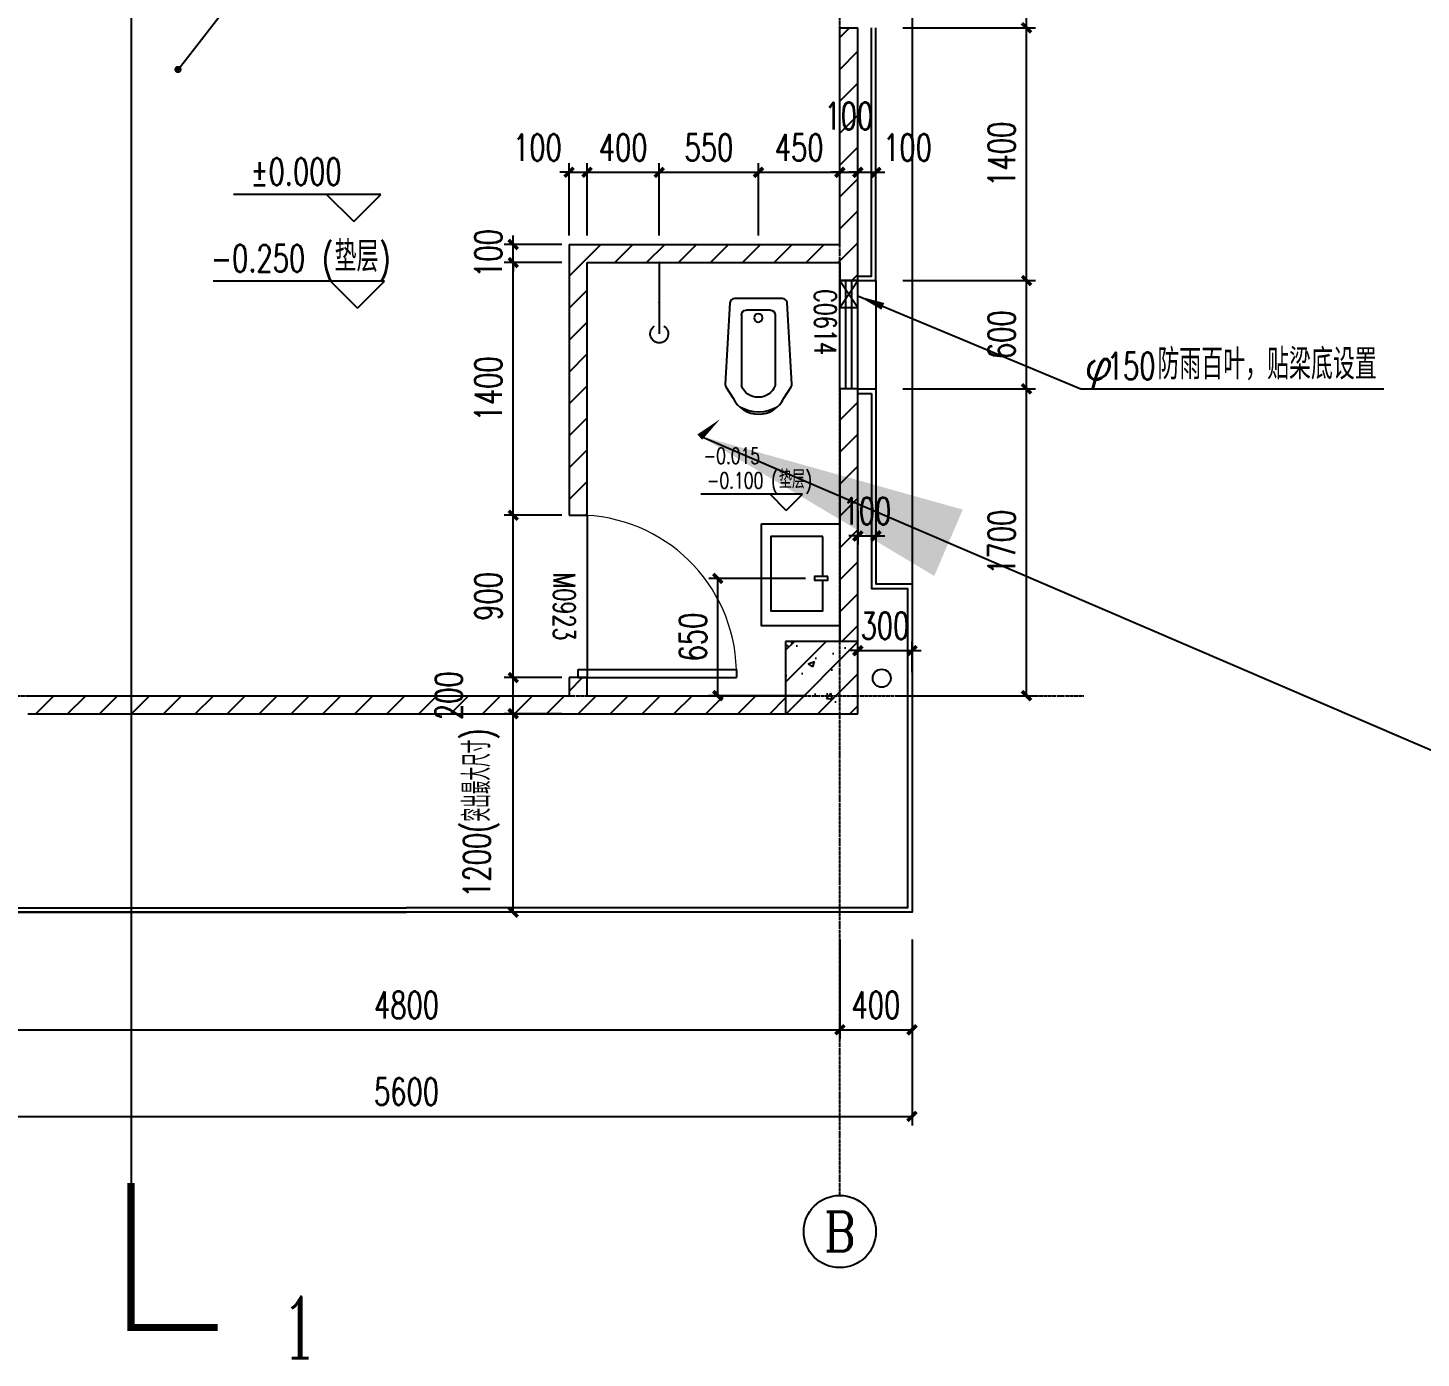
# Model space of a CAD drawing. Extents: x -954573 to 446329, y 489853 to 1226784.
# Drawn here: x -112152 to -104434, y 706600 to 713970 of the extents above; entities that cross this region are included whole.
import ezdxf
from ezdxf.enums import TextEntityAlignment as Align

# ---------------------------------------------------------------- set-up
doc = ezdxf.new("R2010")
doc.units = 0
doc.header["$LTSCALE"] = 10
doc.header["$MEASUREMENT"] = 0
doc.linetypes.add('10平面$0$DOTE', pattern=[2.42, 2, -0.2, 0.02, -0.2])
doc.linetypes.add('10平面$1$DASH', pattern=[0.35, 0.25, -0.1])
doc.layers.get('Defpoints').update_dxf_attribs({"color": 210})
for name, color, linetype in [('10平面$0$A-AXIS-D', 8, 'Continuous'), ('10平面$0$A-AXIS-DOTE', 8, '10平面$0$DOTE'), ('10平面$0$A-AXIS-DP', 8, 'Continuous'), ('10平面$0$A-AXIS-ELEV', 8, 'Continuous'), ('10平面$0$A-AXIS-SYMB', 8, 'Continuous'), ('10平面$0$A-CURTAIN', 8, 'Continuous'), ('10平面$0$A-DRAIN', 8, 'Continuous'), ('10平面$0$A-LIN-V', 8, 'Continuous'), ('10平面$0$A-LVTRY', 8, 'Continuous'), ('10平面$0$A-TEXT', 8, 'Continuous'), ('10平面$0$A-WINDOW', 8, 'Continuous'), ('10平面$0$AS-COLN', 8, 'Continuous'), ('10平面$0$AS-WALL', 8, 'Continuous'), ('10平面$0$DIM_SYMB', 8, 'Continuous'), ('10平面$0$PUB_HATCH', 8, 'Continuous'), ('10平面$0$PUB_TEXT', 8, 'Continuous'), ('10平面$0$宿舍-1i$0$单元1$0$LVTRY', 8, 'Continuous'), ('A-LIN-V', 9, 'Continuous'), ('建-引出', 3, 'Continuous')]:
    doc.layers.add(name, color=color, linetype=linetype)
doc.styles.add('10平面$0$_TCH_AXIS', font='COMPLEX', dxfattribs={"bigfont": 'GBCBIG'})
doc.styles.add('10平面$0$_TCH_DIM', font='SIMPLEX', dxfattribs={"bigfont": 'GBCBIG'})
doc.styles.add('10平面$0$_TCH_DIM_T3', font='SIMPLEX', dxfattribs={"width": 0.705882, "bigfont": 'GBCBIG'})
doc.styles.add('10平面$0$_TCH_LABEL', font='COMPLEX', dxfattribs={"bigfont": 'GBCBIG'})
doc.styles.add('10平面$0$_TCH_SPACE', font='SIMPLEX', dxfattribs={"height": 5, "bigfont": 'GBCBIG'})
doc.dimstyles.new('10平面$0$_TCH_ARCH&&50', dxfattribs={"dimtxt": 148.75, "dimasz": 50, "dimexe": 50, "dimexo": 50, "dimgap": 63.125, "dimtad": 1, "dimdec": 0, "dimzin": 0, "dimdsep": 46, "dimtxsty": '10平面$0$_TCH_DIM_T3', "dimblk": '10平面$0$_ArchTick', "dimcen": 0.09, "dimclrt": 7, "dimazin": 2, "dimtfac": 1, "dimtdec": 0, "dimtix": 1, "dimtmove": 2, "dimatfit": 3, "dimfxl": 0, "dimtolj": 1, "dimtzin": 0, "dimarcsym": 0})
pattern_1 = [(45, (0, 89.76), (-88.388383, 88.388383), [])]

# ---------------------------------------------------------------- blocks, each defined once
blk = doc.blocks.new('10平面$0$_ArchTick')
at = {"color": 0, "linetype": 'ByBlock', "const_width": 0.4}
blk.add_lwpolyline([(-0.5, -0.5), (0.5, 0.5)], dxfattribs=at)
blk = doc.blocks.new('*D3129')
at = {"layer": '10平面$0$A-AXIS-D', "color": 0, "lineweight": -2}
for p, q in [((113082.2, -95899.7), (113082.2, -96450.7)), ((113482.2, -95899.7), (113482.2, -96450.7)), ((113082.2, -96400.7), (113482.2, -96400.7))]:
    blk.add_line(p, q, dxfattribs=at)
at = {"layer": 'Defpoints', "color": 0}
for p in [(113082.2, -95849.7), (113482.2, -95849.7), (113482.2, -96400.7)]:
    blk.add_point(p, dxfattribs=at)
at = {"layer": '10平面$0$A-AXIS-D', "color": 0, "lineweight": -2, "xscale": 50, "yscale": 50, "zscale": 50, "rotation": 180}
blk.add_blockref('10平面$0$_ArchTick', (113082.2, -96400.7), dxfattribs=at)
at = {"layer": '10平面$0$A-AXIS-D', "color": 0, "lineweight": -2, "xscale": 50, "yscale": 50, "zscale": 50}
blk.add_blockref('10平面$0$_ArchTick', (113482.2, -96400.7), dxfattribs=at)
at = {"layer": '10平面$0$A-AXIS-D', "color": 7, "insert": (113282.2, -96263.2), "char_height": 148.75, "attachment_point": 5, "style": '10平面$0$_TCH_DIM_T3'}
blk.add_mtext('\\A1;400', dxfattribs=at)
blk = doc.blocks.new('*D3130')
at = {"layer": '10平面$0$A-AXIS-D', "color": 0, "lineweight": -2}
for p, q in [((108282.2, -95899.7), (108282.2, -96450.7)), ((113082.2, -95899.7), (113082.2, -96450.7)), ((108282.2, -96400.7), (113082.2, -96400.7))]:
    blk.add_line(p, q, dxfattribs=at)
at = {"layer": 'Defpoints', "color": 0}
for p in [(108282.2, -95849.7), (113082.2, -95849.7), (113082.2, -96400.7)]:
    blk.add_point(p, dxfattribs=at)
at = {"layer": '10平面$0$A-AXIS-D', "color": 0, "lineweight": -2, "xscale": 50, "yscale": 50, "zscale": 50, "rotation": 180}
blk.add_blockref('10平面$0$_ArchTick', (108282.2, -96400.7), dxfattribs=at)
at = {"layer": '10平面$0$A-AXIS-D', "color": 0, "lineweight": -2, "xscale": 50, "yscale": 50, "zscale": 50}
blk.add_blockref('10平面$0$_ArchTick', (113082.2, -96400.7), dxfattribs=at)
at = {"layer": '10平面$0$A-AXIS-D', "color": 7, "insert": (110682.2, -96263.2), "char_height": 148.75, "attachment_point": 5, "style": '10平面$0$_TCH_DIM_T3'}
blk.add_mtext('\\A1;4800', dxfattribs=at)
blk = doc.blocks.new('*D3132')
at = {"layer": '10平面$0$A-AXIS-D', "color": 0, "lineweight": -2}
for p, q in [((107882.2, -95899.7), (107882.2, -96930.7)), ((113482.2, -95899.7), (113482.2, -96930.7)), ((107882.2, -96880.7), (113482.2, -96880.7))]:
    blk.add_line(p, q, dxfattribs=at)
at = {"layer": 'Defpoints', "color": 0}
for p in [(107882.2, -95849.7), (113482.2, -95849.7), (113482.2, -96880.7)]:
    blk.add_point(p, dxfattribs=at)
at = {"layer": '10平面$0$A-AXIS-D', "color": 0, "lineweight": -2, "xscale": 50, "yscale": 50, "zscale": 50, "rotation": 180}
blk.add_blockref('10平面$0$_ArchTick', (107882.2, -96880.7), dxfattribs=at)
at = {"layer": '10平面$0$A-AXIS-D', "color": 0, "lineweight": -2, "xscale": 50, "yscale": 50, "zscale": 50}
blk.add_blockref('10平面$0$_ArchTick', (113482.2, -96880.7), dxfattribs=at)
at = {"layer": '10平面$0$A-AXIS-D', "color": 7, "insert": (110682.2, -96743.2), "char_height": 148.75, "attachment_point": 5, "style": '10平面$0$_TCH_DIM_T3'}
blk.add_mtext('\\A1;5600', dxfattribs=at)
blk = doc.blocks.new('10平面$0$$plan$00003701')
at = {"layer": '10平面$0$A-LVTRY'}
for points in [[(-283, -432.9), (-283, 0), (283, 0), (283, -432.9), (-283, -432.9)], [(9.8, -66.1), (9.8, -139.5), (29, -139.5), (29, -66.1), (9.8, -66.1)], [(9.8, -93.2), (-211.9, -93.2)], [(-211.9, -93.2), (-211.9, -382.1), (200.2, -382.1), (200.2, -93.2), (29, -93.2)]]:
    blk.add_lwpolyline(points, dxfattribs=at)
blk = doc.blocks.new('10平面$0$宿舍-1i$0$单元1$0$$lvtry$00000168')
at = {"color": 0}
blk.add_line((0, 0), (0, -395), dxfattribs=at)
blk.add_arc((0, -395), 50, 121.03319, 58.96681, dxfattribs=at)
for p in [(0, 0), (0, -222.5)]:
    blk.add_point(p, dxfattribs=at)
blk = doc.blocks.new('*D3287')
at = {"layer": '10平面$0$A-AXIS-DP', "color": 0, "lineweight": -2}
for p, q in [((-107554.2, 608770), (-107604.2, 608770)), ((-107554.2, 608650), (-107554.2, 608820)), ((-107554.2, 608770), (-107254.2, 608770)), ((-107254.2, 608650), (-107254.2, 608820)), ((-107254.2, 608770), (-107204.2, 608770))]:
    blk.add_line(p, q, dxfattribs=at)
at = {"layer": 'Defpoints', "color": 0}
for p in [(-107254.2, 608770), (-107554.2, 608600), (-107254.2, 608600)]:
    blk.add_point(p, dxfattribs=at)
at = {"layer": '10平面$0$A-AXIS-DP', "color": 0, "lineweight": -2, "xscale": 50, "yscale": 50, "zscale": 50}
blk.add_blockref('10平面$0$_ArchTick', (-107554.2, 608770), dxfattribs=at)
at = {"layer": '10平面$0$A-AXIS-DP', "color": 0, "lineweight": -2, "xscale": 50, "yscale": 50, "zscale": 50, "rotation": 180}
blk.add_blockref('10平面$0$_ArchTick', (-107254.2, 608770), dxfattribs=at)
at = {"layer": '10平面$0$A-AXIS-DP', "color": 7, "insert": (-107404.2, 608907.5), "char_height": 148.75, "attachment_point": 5, "style": '10平面$0$_TCH_DIM_T3'}
blk.add_mtext('\\A1;300', dxfattribs=at)
blk = doc.blocks.new('*D3305')
at = {"layer": '10平面$0$A-AXIS-DP', "color": 0, "lineweight": -2}
for p, q in [((-107554.2, 611070.3), (-107554.2, 611470)), ((-107454.2, 611070.3), (-107454.2, 611470)), ((-107554.2, 611420), (-107604.2, 611420)), ((-107554.2, 611420), (-107454.2, 611420)), ((-107454.2, 611420), (-107404.2, 611420))]:
    blk.add_line(p, q, dxfattribs=at)
at = {"layer": 'Defpoints', "color": 0}
for p in [(-107454.2, 611420), (-107554.2, 611020.3), (-107454.2, 611020.3)]:
    blk.add_point(p, dxfattribs=at)
at = {"layer": '10平面$0$A-AXIS-DP', "color": 0, "lineweight": -2, "xscale": 50, "yscale": 50, "zscale": 50}
blk.add_blockref('10平面$0$_ArchTick', (-107554.2, 611420), dxfattribs=at)
at = {"layer": '10平面$0$A-AXIS-DP', "color": 0, "lineweight": -2, "xscale": 50, "yscale": 50, "zscale": 50, "rotation": 180}
blk.add_blockref('10平面$0$_ArchTick', (-107454.2, 611420), dxfattribs=at)
at = {"layer": '10平面$0$A-AXIS-DP', "color": 7, "insert": (-107279.2, 611557.5), "char_height": 148.75, "attachment_point": 5, "style": '10平面$0$_TCH_DIM_T3'}
blk.add_mtext('\\A1;100', dxfattribs=at)
blk = doc.blocks.new('*D3306')
at = {"layer": '10平面$0$A-AXIS-DP', "color": 0, "lineweight": -2}
for p, q in [((-107654.2, 611070.3), (-107654.2, 611470)), ((-107554.2, 611070.3), (-107554.2, 611470)), ((-107654.2, 611420), (-107704.2, 611420)), ((-107654.2, 611420), (-107554.2, 611420)), ((-107554.2, 611420), (-107504.2, 611420))]:
    blk.add_line(p, q, dxfattribs=at)
at = {"layer": 'Defpoints', "color": 0}
for p in [(-107554.2, 611420), (-107654.2, 611020.3), (-107554.2, 611020.3)]:
    blk.add_point(p, dxfattribs=at)
at = {"layer": '10平面$0$A-AXIS-DP', "color": 0, "lineweight": -2, "xscale": 50, "yscale": 50, "zscale": 50}
blk.add_blockref('10平面$0$_ArchTick', (-107654.2, 611420), dxfattribs=at)
at = {"layer": '10平面$0$A-AXIS-DP', "color": 0, "lineweight": -2, "xscale": 50, "yscale": 50, "zscale": 50, "rotation": 180}
blk.add_blockref('10平面$0$_ArchTick', (-107554.2, 611420), dxfattribs=at)
at = {"layer": '10平面$0$A-AXIS-DP', "color": 7, "insert": (-107604.2, 611732.5), "char_height": 148.75, "attachment_point": 5, "style": '10平面$0$_TCH_DIM_T3'}
blk.add_mtext('\\A1;100', dxfattribs=at)
blk = doc.blocks.new('*D3307')
at = {"layer": '10平面$0$A-AXIS-DP', "color": 0, "lineweight": -2}
for p, q in [((-108104.2, 611070.3), (-108104.2, 611470)), ((-107654.2, 611070.3), (-107654.2, 611470)), ((-108104.2, 611420), (-107654.2, 611420))]:
    blk.add_line(p, q, dxfattribs=at)
at = {"layer": 'Defpoints', "color": 0}
for p in [(-107654.2, 611420), (-108104.2, 611020.3), (-107654.2, 611020.3)]:
    blk.add_point(p, dxfattribs=at)
at = {"layer": '10平面$0$A-AXIS-DP', "color": 0, "lineweight": -2, "xscale": 50, "yscale": 50, "zscale": 50, "rotation": 180}
blk.add_blockref('10平面$0$_ArchTick', (-108104.2, 611420), dxfattribs=at)
at = {"layer": '10平面$0$A-AXIS-DP', "color": 0, "lineweight": -2, "xscale": 50, "yscale": 50, "zscale": 50}
blk.add_blockref('10平面$0$_ArchTick', (-107654.2, 611420), dxfattribs=at)
at = {"layer": '10平面$0$A-AXIS-DP', "color": 7, "insert": (-107879.2, 611557.5), "char_height": 148.75, "attachment_point": 5, "style": '10平面$0$_TCH_DIM_T3'}
blk.add_mtext('\\A1;450', dxfattribs=at)
blk = doc.blocks.new('*D3308')
at = {"layer": '10平面$0$A-AXIS-DP', "color": 0, "lineweight": -2}
for p, q in [((-108654.2, 611070.3), (-108654.2, 611470)), ((-108104.2, 611070.3), (-108104.2, 611470)), ((-108654.2, 611420), (-108104.2, 611420))]:
    blk.add_line(p, q, dxfattribs=at)
at = {"layer": 'Defpoints', "color": 0}
for p in [(-108104.2, 611420), (-108654.2, 611020.3), (-108104.2, 611020.3)]:
    blk.add_point(p, dxfattribs=at)
at = {"layer": '10平面$0$A-AXIS-DP', "color": 0, "lineweight": -2, "xscale": 50, "yscale": 50, "zscale": 50, "rotation": 180}
blk.add_blockref('10平面$0$_ArchTick', (-108654.2, 611420), dxfattribs=at)
at = {"layer": '10平面$0$A-AXIS-DP', "color": 0, "lineweight": -2, "xscale": 50, "yscale": 50, "zscale": 50}
blk.add_blockref('10平面$0$_ArchTick', (-108104.2, 611420), dxfattribs=at)
at = {"layer": '10平面$0$A-AXIS-DP', "color": 7, "insert": (-108379.2, 611557.5), "char_height": 148.75, "attachment_point": 5, "style": '10平面$0$_TCH_DIM_T3'}
blk.add_mtext('\\A1;550', dxfattribs=at)
blk = doc.blocks.new('*D3309')
at = {"layer": '10平面$0$A-AXIS-DP', "color": 0, "lineweight": -2}
for p, q in [((-109054.2, 611070.3), (-109054.2, 611470)), ((-108654.2, 611070.3), (-108654.2, 611470)), ((-109054.2, 611420), (-108654.2, 611420))]:
    blk.add_line(p, q, dxfattribs=at)
at = {"layer": 'Defpoints', "color": 0}
for p in [(-108654.2, 611420), (-109054.2, 611020.3), (-108654.2, 611020.3)]:
    blk.add_point(p, dxfattribs=at)
at = {"layer": '10平面$0$A-AXIS-DP', "color": 0, "lineweight": -2, "xscale": 50, "yscale": 50, "zscale": 50, "rotation": 180}
blk.add_blockref('10平面$0$_ArchTick', (-109054.2, 611420), dxfattribs=at)
at = {"layer": '10平面$0$A-AXIS-DP', "color": 0, "lineweight": -2, "xscale": 50, "yscale": 50, "zscale": 50}
blk.add_blockref('10平面$0$_ArchTick', (-108654.2, 611420), dxfattribs=at)
at = {"layer": '10平面$0$A-AXIS-DP', "color": 7, "insert": (-108854.2, 611557.5), "char_height": 148.75, "attachment_point": 5, "style": '10平面$0$_TCH_DIM_T3'}
blk.add_mtext('\\A1;400', dxfattribs=at)
blk = doc.blocks.new('*D3310')
at = {"layer": '10平面$0$A-AXIS-DP', "color": 0, "lineweight": -2}
for p, q in [((-109154.2, 611070.3), (-109154.2, 611470)), ((-109054.2, 611070.3), (-109054.2, 611470)), ((-109154.2, 611420), (-109204.2, 611420)), ((-109154.2, 611420), (-109054.2, 611420)), ((-109054.2, 611420), (-109004.2, 611420))]:
    blk.add_line(p, q, dxfattribs=at)
at = {"layer": 'Defpoints', "color": 0}
for p in [(-109054.2, 611420), (-109154.2, 611020.3), (-109054.2, 611020.3)]:
    blk.add_point(p, dxfattribs=at)
at = {"layer": '10平面$0$A-AXIS-DP', "color": 0, "lineweight": -2, "xscale": 50, "yscale": 50, "zscale": 50}
blk.add_blockref('10平面$0$_ArchTick', (-109154.2, 611420), dxfattribs=at)
at = {"layer": '10平面$0$A-AXIS-DP', "color": 0, "lineweight": -2, "xscale": 50, "yscale": 50, "zscale": 50, "rotation": 180}
blk.add_blockref('10平面$0$_ArchTick', (-109054.2, 611420), dxfattribs=at)
at = {"layer": '10平面$0$A-AXIS-DP', "color": 7, "insert": (-109329.2, 611557.5), "char_height": 148.75, "attachment_point": 5, "style": '10平面$0$_TCH_DIM_T3'}
blk.add_mtext('\\A1;100', dxfattribs=at)
blk = doc.blocks.new('*D3311')
at = {"layer": '10平面$0$A-AXIS-DP', "color": 0, "lineweight": -2}
for p, q in [((-107554.2, 609547.1), (-107554.2, 609355.4)), ((-107454.2, 609547.1), (-107454.2, 609355.4)), ((-107554.2, 609405.4), (-107604.2, 609405.4)), ((-107554.2, 609405.4), (-107454.2, 609405.4)), ((-107454.2, 609405.4), (-107404.2, 609405.4))]:
    blk.add_line(p, q, dxfattribs=at)
at = {"layer": 'Defpoints', "color": 0}
for p in [(-107554.2, 609597.1), (-107454.2, 609597.1), (-107454.2, 609405.4)]:
    blk.add_point(p, dxfattribs=at)
at = {"layer": '10平面$0$A-AXIS-DP', "color": 0, "lineweight": -2, "xscale": 50, "yscale": 50, "zscale": 50}
blk.add_blockref('10平面$0$_ArchTick', (-107554.2, 609405.4), dxfattribs=at)
at = {"layer": '10平面$0$A-AXIS-DP', "color": 0, "lineweight": -2, "xscale": 50, "yscale": 50, "zscale": 50, "rotation": 180}
blk.add_blockref('10平面$0$_ArchTick', (-107454.2, 609405.4), dxfattribs=at)
at = {"layer": '10平面$0$A-AXIS-DP', "color": 7, "insert": (-107504.2, 609542.9), "char_height": 148.75, "attachment_point": 5, "style": '10平面$0$_TCH_DIM_T3'}
blk.add_mtext('\\A1;100', dxfattribs=at)
blk = doc.blocks.new('*D3314')
at = {"layer": '10平面$0$A-AXIS-DP', "color": 0, "lineweight": -2}
for p, q in [((-107304.2, 610220.3), (-106570.2, 610220.3)), ((-106620.2, 608520.3), (-106620.2, 610220.3)), ((-107304.2, 608520.3), (-106570.2, 608520.3))]:
    blk.add_line(p, q, dxfattribs=at)
at = {"layer": 'Defpoints', "color": 0}
for p in [(-107354.2, 610220.3), (-106620.2, 610220.3), (-107354.2, 608520.3)]:
    blk.add_point(p, dxfattribs=at)
at = {"layer": '10平面$0$A-AXIS-DP', "color": 0, "lineweight": -2, "xscale": 50, "yscale": 50, "zscale": 50}
for p, rotation in [((-106620.2, 610220.3), 90), ((-106620.2, 608520.3), 270)]:
    blk.add_blockref('10平面$0$_ArchTick', p, dxfattribs=dict(at, rotation=rotation))
at = {"layer": '10平面$0$A-AXIS-DP', "color": 7, "insert": (-106757.7, 609370.3), "char_height": 148.75, "attachment_point": 5, "rotation": 90, "style": '10平面$0$_TCH_DIM_T3'}
blk.add_mtext('\\A1;1700', dxfattribs=at)
blk = doc.blocks.new('*D3315')
at = {"layer": '10平面$0$A-AXIS-DP', "color": 0, "lineweight": -2}
for p, q in [((-107304.2, 610820.3), (-106570.2, 610820.3)), ((-106620.2, 610220.3), (-106620.2, 610820.3)), ((-107304.2, 610220.3), (-106570.2, 610220.3))]:
    blk.add_line(p, q, dxfattribs=at)
at = {"layer": 'Defpoints', "color": 0}
for p in [(-107354.2, 610820.3), (-106620.2, 610820.3), (-107354.2, 610220.3)]:
    blk.add_point(p, dxfattribs=at)
at = {"layer": '10平面$0$A-AXIS-DP', "color": 0, "lineweight": -2, "xscale": 50, "yscale": 50, "zscale": 50}
for p, rotation in [((-106620.2, 610820.3), 90), ((-106620.2, 610220.3), 270)]:
    blk.add_blockref('10平面$0$_ArchTick', p, dxfattribs=dict(at, rotation=rotation))
at = {"layer": '10平面$0$A-AXIS-DP', "color": 7, "insert": (-106757.7, 610520.3), "char_height": 148.75, "attachment_point": 5, "rotation": 90, "style": '10平面$0$_TCH_DIM_T3'}
blk.add_mtext('\\A1;600', dxfattribs=at)
blk = doc.blocks.new('*D3316')
at = {"layer": '10平面$0$A-AXIS-DP', "color": 0, "lineweight": -2}
for p, q in [((-107304.2, 612220.3), (-106570.2, 612220.3)), ((-106620.2, 610820.3), (-106620.2, 612220.3)), ((-107304.2, 610820.3), (-106570.2, 610820.3))]:
    blk.add_line(p, q, dxfattribs=at)
at = {"layer": 'Defpoints', "color": 0}
for p in [(-107354.2, 612220.3), (-106620.2, 612220.3), (-107354.2, 610820.3)]:
    blk.add_point(p, dxfattribs=at)
at = {"layer": '10平面$0$A-AXIS-DP', "color": 0, "lineweight": -2, "xscale": 50, "yscale": 50, "zscale": 50}
for p, rotation in [((-106620.2, 612220.3), 90), ((-106620.2, 610820.3), 270)]:
    blk.add_blockref('10平面$0$_ArchTick', p, dxfattribs=dict(at, rotation=rotation))
at = {"layer": '10平面$0$A-AXIS-DP', "color": 7, "insert": (-106757.7, 611520.3), "char_height": 148.75, "attachment_point": 5, "rotation": 90, "style": '10平面$0$_TCH_DIM_T3'}
blk.add_mtext('\\A1;1400', dxfattribs=at)
blk = doc.blocks.new('*D3317')
at = {"layer": '10平面$0$A-AXIS-DP', "color": 0, "lineweight": -2}
for p, q in [((-107304.2, 613920.3), (-106570.2, 613920.3)), ((-106620.2, 612220.3), (-106620.2, 613920.3)), ((-107304.2, 612220.3), (-106570.2, 612220.3))]:
    blk.add_line(p, q, dxfattribs=at)
at = {"layer": 'Defpoints', "color": 0}
for p in [(-107354.2, 613920.3), (-106620.2, 613920.3), (-107354.2, 612220.3)]:
    blk.add_point(p, dxfattribs=at)
at = {"layer": '10平面$0$A-AXIS-DP', "color": 0, "lineweight": -2, "xscale": 50, "yscale": 50, "zscale": 50}
for p, rotation in [((-106620.2, 613920.3), 90), ((-106620.2, 612220.3), 270)]:
    blk.add_blockref('10平面$0$_ArchTick', p, dxfattribs=dict(at, rotation=rotation))
at = {"layer": '10平面$0$A-AXIS-DP', "color": 7, "insert": (-106757.7, 613070.3), "char_height": 148.75, "attachment_point": 5, "rotation": 90, "style": '10平面$0$_TCH_DIM_T3'}
blk.add_mtext('\\A1;1700', dxfattribs=at)
blk = doc.blocks.new('10平面$0$$plan$00002873')
at = {"layer": '10平面$0$A-LVTRY'}
for p, q in [((-65.7, -64.7), (69.3, -64.7)), ((-91.7, -90.7), (-91.7, -481.9)), ((95.3, -90.7), (95.3, -481.9))]:
    blk.add_line(p, q, dxfattribs=at)
blk.add_lwpolyline([(140.4, -552.4, -0.624736), (-140.4, -552.4), (-180.6, -489.2, -0.15876), (-184.6, -473.3), (-158.3, -24.1, -0.392703), (-132.4, 0), (132.3, 0, -0.392703), (158.3, -24.1), (184.6, -473.3, -0.161657), (180.6, -489.2)], format="xyb", close=True, dxfattribs=at)
blk.add_circle((2.1, -106.7), 23.1, dxfattribs=at)
for centre, radius, start, end in [((-65.7, -90.7), 26, 90, 180), ((69.3, -90.7), 26, 0, 90), ((1.8, -446.8), 99.9, 200.59819, 339.40181), ((0, -421.7), 207, 240.02932, 299.97068)]:
    blk.add_arc(centre, radius, start, end, dxfattribs=at)
blk = doc.blocks.new('*D3320')
at = {"layer": '10平面$0$A-AXIS-DP', "color": 0, "lineweight": -2}
for p, q in [((-109194.2, 608420.3), (-109513.2, 608420.3)), ((-109463.2, 607320.3), (-109463.2, 608420.3)), ((-109194.2, 607320.3), (-109513.2, 607320.3))]:
    blk.add_line(p, q, dxfattribs=at)
at = {"layer": 'Defpoints', "color": 0}
for p in [(-109463.2, 608420.3), (-109144.2, 608420.3), (-109144.2, 607320.3)]:
    blk.add_point(p, dxfattribs=at)
at = {"layer": '10平面$0$A-AXIS-DP', "color": 0, "lineweight": -2, "xscale": 50, "yscale": 50, "zscale": 50}
for p, rotation in [((-109463.2, 608420.3), 90), ((-109463.2, 607320.3), 270)]:
    blk.add_blockref('10平面$0$_ArchTick', p, dxfattribs=dict(at, rotation=rotation))
at = {"layer": '10平面$0$A-AXIS-DP', "color": 7, "insert": (-109639.7, 607870.3), "char_height": 148.75, "attachment_point": 5, "rotation": 90, "style": '10平面$0$_TCH_DIM_T3'}
blk.add_mtext('\\A1;1200(突出最大尺寸)', dxfattribs=at)
blk = doc.blocks.new('*D3321')
at = {"layer": '10平面$0$A-AXIS-DP', "color": 0, "lineweight": -2}
for p, q in [((-109194.2, 608620.3), (-109513.2, 608620.3)), ((-109463.2, 608420.3), (-109463.2, 608620.3)), ((-109194.2, 608420.3), (-109513.2, 608420.3))]:
    blk.add_line(p, q, dxfattribs=at)
at = {"layer": 'Defpoints', "color": 0}
for p in [(-109463.2, 608620.3), (-109144.2, 608620.3), (-109144.2, 608420.3)]:
    blk.add_point(p, dxfattribs=at)
at = {"layer": '10平面$0$A-AXIS-DP', "color": 0, "lineweight": -2, "xscale": 50, "yscale": 50, "zscale": 50}
for p, rotation in [((-109463.2, 608620.3), 90), ((-109463.2, 608420.3), 270)]:
    blk.add_blockref('10平面$0$_ArchTick', p, dxfattribs=dict(at, rotation=rotation))
at = {"layer": '10平面$0$A-AXIS-DP', "color": 7, "insert": (-109820, 608520.3), "char_height": 148.75, "attachment_point": 5, "rotation": 90, "style": '10平面$0$_TCH_DIM_T3'}
blk.add_mtext('\\A1;200', dxfattribs=at)
blk = doc.blocks.new('*D3322')
at = {"layer": '10平面$0$A-AXIS-DP', "color": 0, "lineweight": -2}
for p, q in [((-109194.2, 609520.3), (-109513.2, 609520.3)), ((-109463.2, 608620.3), (-109463.2, 609520.3)), ((-109194.2, 608620.3), (-109513.2, 608620.3))]:
    blk.add_line(p, q, dxfattribs=at)
at = {"layer": 'Defpoints', "color": 0}
for p in [(-109463.2, 609520.3), (-109144.2, 609520.3), (-109144.2, 608620.3)]:
    blk.add_point(p, dxfattribs=at)
at = {"layer": '10平面$0$A-AXIS-DP', "color": 0, "lineweight": -2, "xscale": 50, "yscale": 50, "zscale": 50}
for p, rotation in [((-109463.2, 609520.3), 90), ((-109463.2, 608620.3), 270)]:
    blk.add_blockref('10平面$0$_ArchTick', p, dxfattribs=dict(at, rotation=rotation))
at = {"layer": '10平面$0$A-AXIS-DP', "color": 7, "insert": (-109600.7, 609070.3), "char_height": 148.75, "attachment_point": 5, "rotation": 90, "style": '10平面$0$_TCH_DIM_T3'}
blk.add_mtext('\\A1;900', dxfattribs=at)
blk = doc.blocks.new('*D3323')
at = {"layer": '10平面$0$A-AXIS-DP', "color": 0, "lineweight": -2}
for p, q in [((-109194.2, 610920.3), (-109513.2, 610920.3)), ((-109463.2, 609520.3), (-109463.2, 610920.3)), ((-109194.2, 609520.3), (-109513.2, 609520.3))]:
    blk.add_line(p, q, dxfattribs=at)
at = {"layer": 'Defpoints', "color": 0}
for p in [(-109463.2, 610920.3), (-109144.2, 610920.3), (-109144.2, 609520.3)]:
    blk.add_point(p, dxfattribs=at)
at = {"layer": '10平面$0$A-AXIS-DP', "color": 0, "lineweight": -2, "xscale": 50, "yscale": 50, "zscale": 50}
for p, rotation in [((-109463.2, 610920.3), 90), ((-109463.2, 609520.3), 270)]:
    blk.add_blockref('10平面$0$_ArchTick', p, dxfattribs=dict(at, rotation=rotation))
at = {"layer": '10平面$0$A-AXIS-DP', "color": 7, "insert": (-109600.7, 610220.3), "char_height": 148.75, "attachment_point": 5, "rotation": 90, "style": '10平面$0$_TCH_DIM_T3'}
blk.add_mtext('\\A1;1400', dxfattribs=at)
blk = doc.blocks.new('*D3324')
at = {"layer": '10平面$0$A-AXIS-DP', "color": 0, "lineweight": -2}
for p, q in [((-109194.2, 611020.3), (-109513.2, 611020.3)), ((-109463.2, 611020.3), (-109463.2, 611070.3)), ((-109463.2, 610920.3), (-109463.2, 611020.3)), ((-109194.2, 610920.3), (-109513.2, 610920.3)), ((-109463.2, 610920.3), (-109463.2, 610870.3))]:
    blk.add_line(p, q, dxfattribs=at)
at = {"layer": 'Defpoints', "color": 0}
for p in [(-109463.2, 611020.3), (-109144.2, 611020.3), (-109144.2, 610920.3)]:
    blk.add_point(p, dxfattribs=at)
at = {"layer": '10平面$0$A-AXIS-DP', "color": 0, "lineweight": -2, "xscale": 50, "yscale": 50, "zscale": 50}
for p, rotation in [((-109463.2, 611020.3), 270), ((-109463.2, 610920.3), 90)]:
    blk.add_blockref('10平面$0$_ArchTick', p, dxfattribs=dict(at, rotation=rotation))
at = {"layer": '10平面$0$A-AXIS-DP', "color": 7, "insert": (-109600.7, 610970.3), "char_height": 148.75, "attachment_point": 5, "rotation": 90, "style": '10平面$0$_TCH_DIM_T3'}
blk.add_mtext('\\A1;100', dxfattribs=at)
blk = doc.blocks.new('10平面$0$$DorLib2D$00000001')
for p, q in [((0.45, 0.975), (0.5, 0.975)), ((0.45, 0), (0.45, 0.975)), ((0.5, 0), (0.5, 0.975)), ((0.5, 0), (0.45, 0))]:
    blk.add_line(p, q)
at = {"lineweight": 13}
blk.add_arc((0.475, 0), 0.975, 91.46928, 180, dxfattribs=at)
blk = doc.blocks.new('*D3326')
at = {"layer": '10平面$0$A-AXIS-DP', "color": 0, "lineweight": -2}
for p, q in [((-107843.6, 609170.3), (-108380, 609170.3)), ((-108330, 608520.3), (-108330, 609170.3)), ((-107843.6, 608520.3), (-108380, 608520.3))]:
    blk.add_line(p, q, dxfattribs=at)
at = {"layer": 'Defpoints', "color": 0}
for p in [(-108330, 609170.3), (-107793.6, 609170.3), (-107793.6, 608520.3)]:
    blk.add_point(p, dxfattribs=at)
at = {"layer": '10平面$0$A-AXIS-DP', "color": 0, "lineweight": -2, "xscale": 50, "yscale": 50, "zscale": 50}
for p, rotation in [((-108330, 609170.3), 90), ((-108330, 608520.3), 270)]:
    blk.add_blockref('10平面$0$_ArchTick', p, dxfattribs=dict(at, rotation=rotation))
at = {"layer": '10平面$0$A-AXIS-DP', "color": 7, "insert": (-108467.5, 608845.3), "char_height": 148.75, "attachment_point": 5, "rotation": 90, "style": '10平面$0$_TCH_DIM_T3'}
blk.add_mtext('\\A1;650', dxfattribs=at)
blk = doc.blocks.new('10平面$0$dote')
at = {"layer": '10平面$0$A-AXIS-D'}
blk.add_circle((113082.2, -97518.5), 200, dxfattribs=at)
at = {"layer": '10平面$0$A-AXIS-DOTE'}
for p, q in [((113082.2, -97318.5), (113082.2, -80060.8)), ((105547.2, -94549.7), (114434.2, -94549.7))]:
    blk.add_line(p, q, dxfattribs=at)
at = {"layer": '10平面$0$PUB_TEXT', "style": '10平面$0$_TCH_AXIS'}
blk.add_text('B', height=217.6, dxfattribs=at).set_placement((112994.1, -97627.3), (113170.3, -97627.3), align=Align.FIT)
at = {"layer": '10平面$0$A-AXIS-D'}
for p1, p2, distance, picture, middle in [((107882.2, -95849.7), (113482.2, -95849.7), -1031.1, '*D3132', (110682.2, -96743.2)), ((108282.2, -95849.7), (113082.2, -95849.7), -551.1, '*D3130', (110682.2, -96263.2)), ((113082.2, -95849.7), (113482.2, -95849.7), -551.1, '*D3129', (113282.2, -96263.2))]:
    dim = blk.add_aligned_dim(p1=p1, p2=p2, distance=distance, dimstyle='10平面$0$_TCH_ARCH&&50', dxfattribs=at)
    dim.commit()
    dim.dimension.update_dxf_attribs({"geometry": picture, "text_midpoint": middle})
blk = doc.blocks.new('10平面$0$42342343')
at = {"layer": '10平面$0$PUB_HATCH'}
h = blk.add_hatch(dxfattribs=at)
h.set_pattern_fill('普通砖', color=256, scale=50, style=0)
h.set_pattern_definition(pattern_1)
h.paths.add_polyline_path([(-107620.9, 610970.3), (-107554.2, 610970.3), (-107554.2, 612220.3), (-107654.2, 612220.3), (-107654.2, 611020.3)])
h = blk.add_hatch(dxfattribs=at)
h.set_pattern_fill('普通砖', color=256, scale=50, style=0)
h.set_pattern_definition(pattern_1)
h.paths.add_polyline_path([(-109154.2, 611020.3), (-109054.2, 610920.3), (-107654.2, 610920.3), (-107620.9, 610970.3), (-107654.2, 611020.3)])
h = blk.add_hatch(dxfattribs=at)
h.set_pattern_fill('普通砖', color=256, scale=50, style=0)
h.set_pattern_definition(pattern_1)
h.paths.add_polyline_path([(-109154.2, 611020.3), (-109154.2, 609520.3), (-109054.2, 609520.3), (-109054.2, 610920.3)])
h = blk.add_hatch(dxfattribs=at)
h.set_pattern_fill('普通砖', color=256, scale=50, style=0)
h.set_pattern_definition(pattern_1)
h.paths.add_polyline_path([(-107654.2, 610920.3), (-107654.2, 610820.3), (-107554.2, 610820.3), (-107554.2, 610970.3), (-107620.9, 610970.3)])
h = blk.add_hatch(dxfattribs=at)
h.set_pattern_fill('普通砖', color=256, scale=50, style=0)
h.set_pattern_definition(pattern_1)
h.paths.add_polyline_path([(-107654.2, 608820.3), (-107554.2, 608820.3), (-107554.2, 610220.3), (-107654.2, 610220.3)])
h = blk.add_hatch(dxfattribs=at)
h.set_pattern_fill('钢筋混凝土', color=256, scale=50, style=0)
h.set_pattern_definition([(45, (0, 0), (-88.388348, 88.388348), []), (50, (0, 0), (358.63009, -31.37607), [37.5, -412.5]), (355, (0, 0), (-69.37567, 376.09607), [30, -330]), (100.4514, (29.9, -2.6), (289.2547, 344.71977), [31.8701, -350.57106]), (46.1842, (0, 100), (533.62052, -82.7595), [56.25, -618.75]), (96.6356, (44.47, 93.1), (467.33135, 487.05894), [47.80514, -525.8565]), (351.1842, (0, 100), (467.33097, 487.0593), [45, -495]), (21, (50, 75), (298.45353, -201.30945), [37.5, -412.5]), (326, (50, 75), (121.65767, 362.57502), [30, -330]), (71.4514, (74.87, 58.22), (420.11131, 161.26525), [31.8701, -350.57106]), (37.5, (0, 0), (6.079928, 166.446927), [0, -326, 0, -335, 0, -331.25]), (7.5, (0, 0), (131.53477, 197.205856), [0, -191, 0, -318.5, 0, -126.25]), (327.5, (-111.5, 0), (266.911218, -11.277436), [0, -125, 0, -390, 0, -517.5]), (317.5, (-161.5, 0), (291.593085, 50.05249), [0, -162.5, 0, -259, 0, -367.5])])
h.paths.add_polyline_path([(-107954.2, 608820.3), (-107954.2, 608420.3), (-107554.2, 608420.3), (-107554.2, 608820.3)])
h = blk.add_hatch(dxfattribs=at)
h.set_pattern_fill('普通砖', color=256, scale=50, style=0)
h.set_pattern_definition(pattern_1)
h.paths.add_polyline_path([(-109054.2, 608520.3), (-109054.2, 608620.3), (-109154.2, 608620.3), (-109154.2, 608520.3), (-109104.2, 608487)])
h = blk.add_hatch(dxfattribs=at)
h.set_pattern_fill('普通砖', color=256, scale=50, style=0)
h.set_pattern_definition(pattern_1)
h.paths.add_polyline_path([(-112151.7, 608520.3), (-112151.7, 608420.3), (-109104.2, 608420.3), (-109104.2, 608487), (-109154.2, 608520.3)])
h = blk.add_hatch(dxfattribs=at)
h.set_pattern_fill('普通砖', color=256, scale=50, style=0)
h.set_pattern_definition(pattern_1)
h.paths.add_polyline_path([(-107954.2, 608420.3), (-107954.2, 608520.3), (-109054.2, 608520.3), (-109104.2, 608487), (-109104.2, 608420.3)])
at = {"layer": '10平面$0$A-AXIS-DP'}
for p, q in [((-107654.2, 610670.3), (-107554.2, 610820.3)), ((-107654.2, 610820.3), (-107554.2, 610670.3))]:
    blk.add_line(p, q, dxfattribs=at)
blk.add_lwpolyline([(-107654.2, 610670.3), (-107554.2, 610670.3), (-107554.2, 610820.3), (-107654.2, 610820.3)], close=True, dxfattribs=at)
at = {"layer": '10平面$0$A-AXIS-ELEV'}
for p, q in [((-110196.6, 611296.7), (-111012.6, 611296.7)), ((-110346.6, 611146.7), (-110496.6, 611296.7)), ((-110346.6, 611146.7), (-110196.6, 611296.7)), ((-107860.7, 609636.7), (-108424.2, 609636.7)), ((-107950.7, 609546.7), (-108040.7, 609636.7)), ((-107950.7, 609546.7), (-107860.7, 609636.7))]:
    blk.add_line(p, q, dxfattribs=at)
at = {"layer": '10平面$0$A-AXIS-SYMB', "linetype": '10平面$1$DASH'}
blk.add_line((-111580, 623480), (-111580, 605820), dxfattribs=at)
at = {"layer": '10平面$0$A-AXIS-SYMB', "const_width": 40}
blk.add_lwpolyline([(-111580, 605820), (-111580, 605020), (-111100, 605020)], dxfattribs=at)
at = {"layer": '10平面$0$A-CURTAIN'}
for p, q in [((-107554.2, 610220.3), (-107454.2, 610220.3)), ((-107554.2, 610195.3), (-107479.2, 610195.3))]:
    blk.add_line(p, q, dxfattribs=at)
for points in [[(-107554.2, 610820.3), (-107454.2, 610820.3), (-107454.2, 612220.3), (-107454.2, 612220.3)], [(-107554.2, 610845.3), (-107479.2, 610845.3), (-107479.2, 612220.3), (-107479.2, 612220.3)], [(-112654.2, 610220.3), (-112654.2, 609140), (-112854.2, 609140), (-112854.2, 607320.3), (-110054.2, 607320.3)], [(-112629.2, 610195.3), (-112629.2, 609115), (-112829.2, 609115), (-112829.2, 607345.3), (-110054.2, 607345.3)], [(-107454.2, 610220.3), (-107454.2, 609140), (-107254.2, 609140), (-107254.2, 607320.3), (-110054.2, 607320.3)], [(-107479.2, 610195.3), (-107479.2, 609115), (-107279.2, 609115), (-107279.2, 607345.3), (-110054.2, 607345.3)]]:
    blk.add_lwpolyline(points, dxfattribs=at)
at = {"layer": '10平面$0$A-DRAIN', "color": 5}
blk.add_circle((-107422.2, 608617.1), 50, dxfattribs=at)
at = {"layer": '10平面$0$A-LIN-V'}
blk.add_line((-107454.2, 610820.3), (-107454.2, 610220.3), dxfattribs=at)
at = {"layer": '10平面$0$A-WINDOW'}
for p, q in [((-107654.2, 610220.3), (-107654.2, 610820.3)), ((-107620.9, 610220.3), (-107620.9, 610820.3)), ((-107587.5, 610220.3), (-107587.5, 610820.3)), ((-107554.2, 610220.3), (-107554.2, 610820.3)), ((-107554.2, 610735.3), (-106320, 610220)), ((-106320, 610220), (-104640, 610220)), ((-109054.2, 609520.3), (-109054.2, 608620.3))]:
    blk.add_line(p, q, dxfattribs=at)
blk.add_lwpolyline([(-107554.2, 610735.3, 0, 40, 0), (-107415.8, 610677.5, 0, 0, 0)], format="xyseb", dxfattribs=at)
at = {"layer": '10平面$0$AS-COLN'}
for p, q in [((-107954.2, 608820.3), (-107954.2, 608420.3)), ((-107554.2, 608820.3), (-107954.2, 608820.3)), ((-107554.2, 608420.3), (-107554.2, 608820.3)), ((-107954.2, 608420.3), (-107554.2, 608420.3))]:
    blk.add_line(p, q, dxfattribs=at)
at = {"layer": '10平面$0$AS-WALL'}
for p, q in [((-107654.2, 611020.3), (-107654.2, 612220.3)), ((-107654.2, 612220.3), (-107554.2, 612220.3)), ((-107554.2, 610970.3), (-107554.2, 612220.3)), ((-109154.2, 611020.3), (-107654.2, 611020.3)), ((-109154.2, 611020.3), (-109154.2, 609520.3)), ((-109054.2, 610920.3), (-107654.2, 610920.3)), ((-109054.2, 609520.3), (-109054.2, 610920.3)), ((-107654.2, 610920.3), (-107654.2, 610820.3)), ((-107554.2, 610820.3), (-107554.2, 610970.3)), ((-107654.2, 610820.3), (-107554.2, 610820.3)), ((-107554.2, 610220.3), (-107654.2, 610220.3)), ((-107654.2, 610220.3), (-107654.2, 608820.3)), ((-107554.2, 608820.3), (-107554.2, 610220.3)), ((-109154.2, 609520.3), (-109054.2, 609520.3)), ((-109054.2, 608620.3), (-109154.2, 608620.3)), ((-109154.2, 608620.3), (-109154.2, 608520.3)), ((-109054.2, 608520.3), (-109054.2, 608620.3)), ((-112151.7, 608520.3), (-109154.2, 608520.3)), ((-109054.2, 608520.3), (-107954.2, 608520.3)), ((-112151.7, 608420.3), (-109104.2, 608420.3)), ((-109104.2, 608420.3), (-107954.2, 608420.3))]:
    blk.add_line(p, q, dxfattribs=at)
at = {"layer": '10平面$0$AS-WALL', "linetype": '10平面$1$DASH'}
blk.add_lwpolyline([(-112854.2, 607320.3), (-112854.2, 621570), (-107254.2, 621570), (-107254.2, 607320.3)], close=True, dxfattribs=at)
at = {"layer": '10平面$0$DIM_SYMB'}
blk.add_lwpolyline([(-108670, 609740, 0, 0, 0), (-108317.5, 610052.3, 0, 40, 0), (-108429.7, 609952.8, 0, 0, 0)], format="xyseb", dxfattribs=at)
at = {"layer": '10平面$0$A-LVTRY', "yscale": -1, "rotation": 179.9999999999999}
blk.add_blockref('10平面$0$$plan$00002873', (-108104.2, 610720.3), dxfattribs=at)
at = {"layer": '10平面$0$A-LVTRY', "extrusion": (0, 0, -1), "xscale": -1, "zscale": -1, "rotation": 89.99999986126177}
blk.add_blockref('10平面$0$$plan$00003701', (107654.2, 609189.8), dxfattribs=at)
at = {"layer": '10平面$0$A-WINDOW', "xscale": 900, "yscale": 900, "zscale": 100, "rotation": 270.0000001821383}
blk.add_blockref('10平面$0$$DorLib2D$00000001', (-109104.2, 609070.3), dxfattribs=at)
at = {"layer": '10平面$0$宿舍-1i$0$单元1$0$LVTRY', "xscale": -1}
blk.add_blockref('10平面$0$宿舍-1i$0$单元1$0$$lvtry$00000168', (-108654.2, 610920.3), dxfattribs=at)
at = {"layer": '10平面$0$A-TEXT', "style": '10平面$0$_TCH_SPACE', "width": 0.7}
for s, p in [('C0614', (-107794.7, 610773.2)), ('M0923', (-109240.9, 609201.9))]:
    blk.add_text(s, height=120.57, rotation=270, dxfattribs=at).set_placement(p)
at = {"layer": '10平面$0$PUB_TEXT', "width": 0.705882}
for s, height, style, p in [('%%P0.000', 148.75, '10平面$0$_TCH_DIM', (-110917.6, 611349.2)), ('150', 148.75, '10平面$0$_TCH_DIM', (-106175.2, 610272.5)), ('-0.015', 89.25, '10平面$0$_TCH_DIM', (-108409.2, 609804.7)), ('(', 89.2, '10平面$0$_TCH_DIM', (-108034.2, 609668.2)), (')', 89.2, '10平面$0$_TCH_DIM', (-107844.7, 609668.2)), ('-0.100', 89.25, '10平面$0$_TCH_DIM', (-108391.2, 609668.2)), ('1', 340, '10平面$0$_TCH_LABEL', (-110751.4, 604850))]:
    blk.add_text(s, height=height, dxfattribs=dict(at, style=style)).set_placement(p)
at = {"layer": '10平面$0$PUB_TEXT', "style": '10平面$0$_TCH_DIM'}
for s, height, p in [('防雨百叶，贴梁底设置', 168.79, (-105895.2, 610272.5)), ('φ', 168.8, (-106298, 610272.5)), ('垫层', 101.28, (-107992.2, 609668.2))]:
    blk.add_text(s, height=height, dxfattribs=at).set_placement(p)
at = {"layer": '10平面$0$A-AXIS-DP'}
for p1, p2, distance, picture, middle in [((-107354.2, 612220.3), (-107354.2, 613920.3), -734, '*D3317', (-106757.7, 613070.3)), ((-107354.2, 610820.3), (-107354.2, 612220.3), -734, '*D3316', (-106757.7, 611520.3)), ((-109054.2, 611020.3), (-108654.2, 611020.3), 399.7, '*D3309', (-108854.2, 611557.5)), ((-108654.2, 611020.3), (-108104.2, 611020.3), 399.7, '*D3308', (-108379.2, 611557.5)), ((-108104.2, 611020.3), (-107654.2, 611020.3), 399.7, '*D3307', (-107879.2, 611557.5)), ((-109144.2, 610920.3), (-109144.2, 611020.3), 319, '*D3324', (-109600.7, 610970.3)), ((-109144.2, 609520.3), (-109144.2, 610920.3), 319, '*D3323', (-109600.7, 610220.3)), ((-107354.2, 610220.3), (-107354.2, 610820.3), -734, '*D3315', (-106757.7, 610520.3)), ((-107354.2, 608520.3), (-107354.2, 610220.3), -734, '*D3314', (-106757.7, 609370.3)), ((-107554.2, 609597.1), (-107454.2, 609597.1), -191.7, '*D3311', (-107504.2, 609542.9)), ((-109144.2, 608620.3), (-109144.2, 609520.3), 319, '*D3322', (-109600.7, 609070.3)), ((-107793.6, 608520.3), (-107793.6, 609170.3), 536.4, '*D3326', (-108467.5, 608845.3)), ((-107554.2, 608600), (-107254.2, 608600), 170, '*D3287', (-107404.2, 608907.5))]:
    dim = blk.add_aligned_dim(p1=p1, p2=p2, distance=distance, dimstyle='10平面$0$_TCH_ARCH&&50', dxfattribs=at)
    dim.commit()
    dim.dimension.update_dxf_attribs({"geometry": picture, "text_midpoint": middle})
for base, p1, p2, angle, picture, middle in [((-107554.2, 611420), (-107654.2, 611020.3), (-107554.2, 611020.3), 0, '*D3306', (-107604.2, 611732.5)), ((-109054.2, 611420), (-109154.2, 611020.3), (-109054.2, 611020.3), 0, '*D3310', (-109329.2, 611557.5)), ((-107454.2, 611420), (-107554.2, 611020.3), (-107454.2, 611020.3), 0, '*D3305', (-107279.2, 611557.5)), ((-109463.2, 608620.3), (-109144.2, 608420.3), (-109144.2, 608620.3), 90, '*D3321', (-109820, 608520.3))]:
    dim = blk.add_linear_dim(base=base, p1=p1, p2=p2, angle=angle, dimstyle='10平面$0$_TCH_ARCH&&50', dxfattribs=at)
    dim.commit()
    dim.dimension.update_dxf_attribs({"geometry": picture, "text_midpoint": middle, "dimtype": 129})
dim = blk.add_aligned_dim(p1=(-109144.2, 607320.3), p2=(-109144.2, 608420.3), distance=319, text='1200(突出最大尺寸)', dimstyle='10平面$0$_TCH_ARCH&&50', dxfattribs=at)
dim.commit()
dim.dimension.update_dxf_attribs({"geometry": '*D3320', "text_midpoint": (-109639.7, 607870.3)})
blk = doc.blocks.new('10平面')
at = {"layer": '10平面$0$A-AXIS-ELEV'}
for p, q in [((-110175.9, 712566.7), (-111125, 712566.7)), ((-110325.9, 712416.7), (-110475.9, 712566.7)), ((-110325.9, 712416.7), (-110175.9, 712566.7))]:
    blk.add_line(p, q, dxfattribs=at)
at = {"layer": '10平面$0$DIM_SYMB'}
blk.add_line((-111320, 713740), (-110690, 714550), dxfattribs=at)
at = {"layer": '10平面$0$DIM_SYMB', "const_width": 20}
blk.add_lwpolyline([(-111326.1, 713732.1, 1), (-111313.9, 713747.9, 1)], format="xyb", close=True, dxfattribs=at)
at = {"layer": '10平面$0$A-LIN-V'}
blk.add_blockref('10平面$0$42342343', (0, 101750), dxfattribs=at)
at = {"layer": '10平面$0$AS-WALL'}
blk.add_blockref('10平面$0$dote', (-220736.4, 804820), dxfattribs=at)
at = {"layer": '10平面$0$PUB_TEXT', "style": '10平面$0$_TCH_DIM', "width": 0.705882}
for s, height, p in [('(', 148.8, (-110522.5, 712619.2)), (')', 148.8, (-110206.7, 712619.2)), ('-0.250', 148.75, (-111137.5, 712619.2))]:
    blk.add_text(s, height=height, dxfattribs=at).set_placement(p)
at = {"layer": '10平面$0$PUB_TEXT', "style": '10平面$0$_TCH_DIM'}
blk.add_text('垫层', height=168.79, dxfattribs=at).set_placement((-110452.5, 712619.2))

msp = doc.modelspace()

# ---------------------------------------------------------------- block references
at = {"layer": 'A-LIN-V'}
msp.add_blockref('10平面', (0, 0), dxfattribs=at)

# ---------------------------------------------------------------- next in the draw order: hatches: boundary and pattern name
at = {"layer": '建-引出'}
msp.add_hatch(color=256, dxfattribs=at).paths.add_polyline_path([(-108430, 711710), (-107131, 710933.7), (-106973, 711301.2)], flags=17)

# ---------------------------------------------------------------- next in the draw order: linework, layer by layer
msp.add_line((-108430, 711710), (-96570, 706610), dxfattribs=at)

doc.saveas('drawing.dxf')
